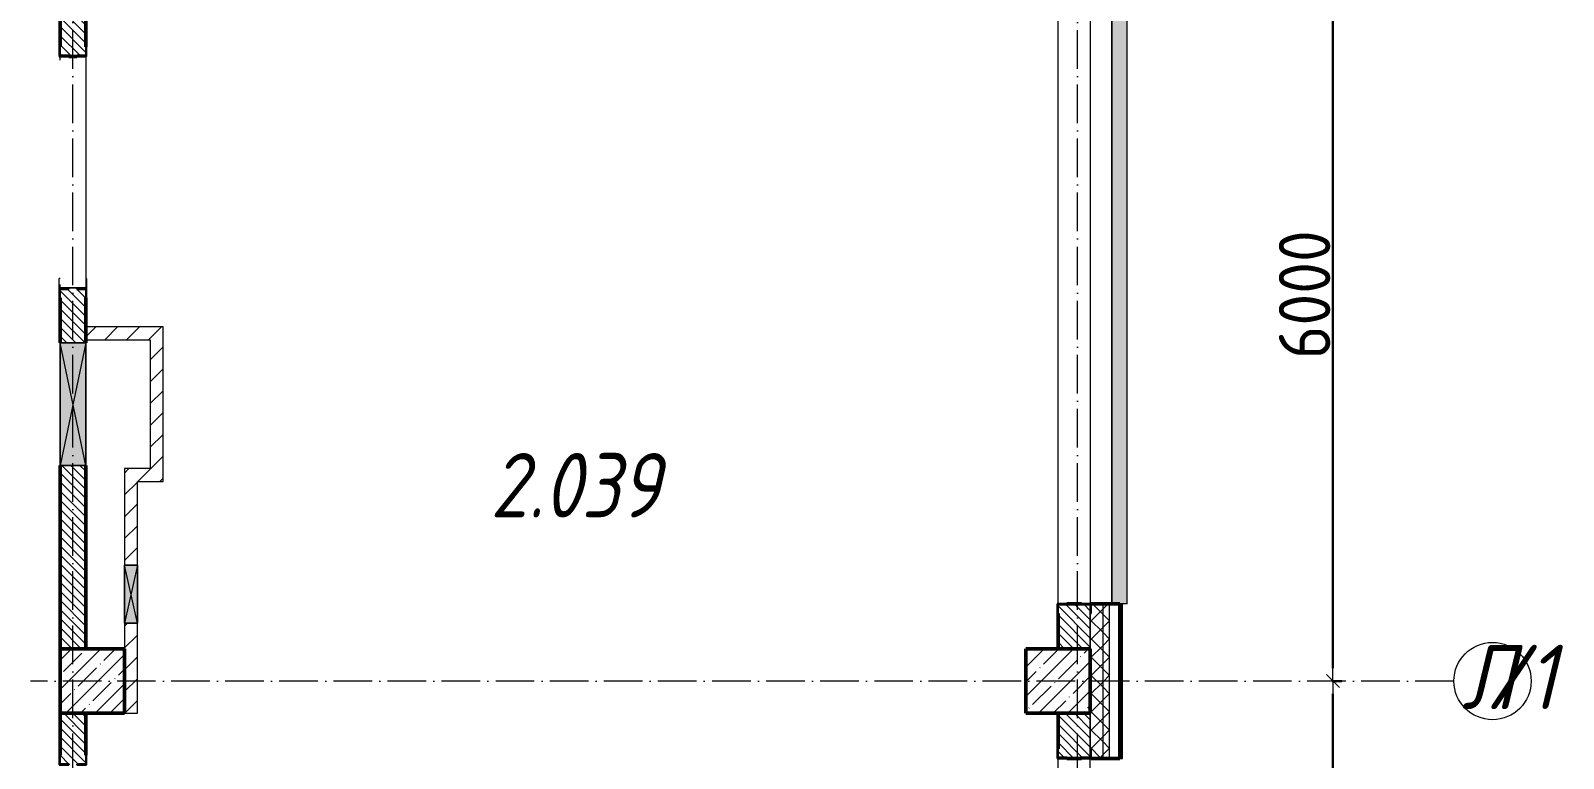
# Model space of a CAD drawing. Header units: millimetres. Extents: x -213536 to 1564669, y -45299 to 942238.
# Drawn here: x 637304 to 649207, y 590275 to 595925 of the extents above; entities that cross this region are included whole.
import ezdxf

# ---------------------------------------------------------------- set-up
doc = ezdxf.new("R2010")
doc.units = ezdxf.units.MM
doc.linetypes.add('50_200_ШТРИХ_1Т_ш5_п1_п1_', pattern=[700, 500, -100, 0, -100])
for name, color, linetype, lineweight in [('3.1) ЖБ окна 1.2 м', 102, 'Continuous', 30), ('A-____-____-DIMS', 7, 'Continuous', 9), ('A-DETL-GENF-OTLN', 7, 'Continuous', 9), ('A-GENM-____-MCUT', 7, 'Continuous', 25), ('A-GENM-____-OTLN', 7, 'Continuous', 9), ('A-GENM-____-OTLN-1', 7, 'Continuous', 25), ('A-GLAZ-____-OTLN', 7, 'Continuous', 9), ('A-WALL-____-MCUT-2', 7, 'Continuous', 50), ('A-WALL-____-MCUT-3', 7, 'Continuous', 9), ('A-WALL-____-OTLN', 7, 'Continuous', 9), ('A-WALL-____-PATT-1', 7, 'Continuous', 9), ('A-WALL-FNSH-MCUT-1', 7, 'Continuous', 9), ('I-WALL-____-OTLN', 7, 'Continuous', 9), ('S-COLS-____-MCUT', 7, 'Continuous', 50), ('S-COLS-____-OTLN', 7, 'Continuous', 9), ('S-GRID-____-IDEN', 7, 'Continuous', 9), ('S-GRID-____-OTLN-1', 7, '50_200_ШТРИХ_1Т_ш5_п1_п1_', 9), ('Марки помещений', 7, 'Continuous', 9)]:
    doc.layers.add(name, color=color, linetype=linetype, lineweight=lineweight)
doc.layers.add('A-GLAZ-____-OTLN-1', color=7, linetype='Continuous', lineweight=9, true_color=0xc0c0c0)
doc.styles.add('ISOCPEUR_I', font='isocpeui.ttf', dxfattribs={"width": 0.9, "height": 2.5})
doc.styles.add('ISOCPEUR_I_3', font='isocpeui.ttf', dxfattribs={"width": 0.85, "height": 2.2})
doc.styles.add('СПДС', font='isocpeur.ttf', dxfattribs={"width": 0.9})
doc.dimstyles.new('Размера А3', dxfattribs={"dimtxt": 200, "dimasz": 100, "dimexe": 70, "dimexo": 100, "dimgap": 20, "dimtad": 1, "dimdec": 0, "dimrnd": 10, "dimzin": 0, "dimdsep": 46, "dimtxsty": 'СПДС', "dimblk": 'ARROWHEAD_6', "dimcen": 1, "dimclrd": 256, "dimclre": 256, "dimclrt": 256, "dimazin": 0, "dimtfac": 1, "dimtdec": 0, "dimtmove": 2, "dimatfit": 3, "dimfxl": 1, "dimtolj": 1, "dimtzin": 0, "dimarcsym": 0})
pattern_1 = [(135, (544282.637, 571544.04), (-35.35534, -35.35534), [])]
pattern_2 = [(45, (544282.64, 571544.04), (-84.85281, 84.85281), [])]
pattern_3 = [(45, (544282.64, 571544.04), (-70.71068, 70.71068), []), (135, (544282.64, 571544.04), (-70.71068, -70.71068), [])]

# ---------------------------------------------------------------- blocks, each defined once
blk = doc.blocks.new('BSC_Колонна _Прямоугольная - 500х500-V32-АР1_План отверстий 2 этажа в осях 1-64_А-ГГ')
at = {"layer": 'S-COLS-____-OTLN'}
h = blk.add_hatch(dxfattribs=at)
h.set_pattern_fill('FP_61', color=256, style=0, pattern_type=2)
h.set_pattern_definition([(45, (-101000, -19331.04), (-114.04925, 114.04925), []), (45, (-100885.95, -19331.04), (-114.04925, 114.04925), [201.613, -40.323, 3.353, -36.97])])
h.paths.add_polyline_path([(-250, -250), (250, -250), (250, 250), (-250, 250)], flags=0)
at = {"layer": 'S-COLS-____-MCUT'}
for p, q in [((250, 250), (-250, 250)), ((-250, 250), (-250, -250)), ((250, -250), (250, 250)), ((-250, -250), (250, -250))]:
    blk.add_line(p, q, dxfattribs=at)
blk = doc.blocks.new('BSC_Колонна _Прямоугольная - 500х500-V33-АР1_План отверстий 2 этажа в осях 1-64_А-ГГ')
at = {"layer": 'S-COLS-____-OTLN'}
h = blk.add_hatch(dxfattribs=at)
h.set_pattern_fill('FP_62', color=256, style=0, pattern_type=2)
h.set_pattern_definition([(45, (-93500, -19331.04), (-114.04925, 114.04925), []), (45, (-93385.95, -19331.04), (-114.04925, 114.04925), [201.613, -40.323, 3.353, -36.97])])
h.paths.add_polyline_path([(-250, -250), (250, -250), (250, 250), (-250, 250)], flags=0)
at = {"layer": 'S-COLS-____-MCUT'}
for p, q in [((250, 250), (-250, 250)), ((-250, 250), (-250, -250)), ((250, -250), (250, 250)), ((-250, -250), (250, -250))]:
    blk.add_line(p, q, dxfattribs=at)
blk = doc.blocks.new('Фахверк_СКБ_Уголок - 250_2700-27497298-АР1_План отверстий 2 этажа в осях 1-64_А-ГГ')
at = {"layer": 'A-GENM-____-MCUT'}
for p, q in [((200, 181), (125, 181)), ((125, 181), (125, 106)), ((131, 106), (131, 175)), ((131, 175), (200, 175)), ((200, 175), (200, 181)), ((125, 106), (131, 106)), ((131, -6), (125, -6)), ((125, -6), (125, -81)), ((125, -81), (200, -81)), ((131, -75), (131, -6)), ((200, -75), (131, -75)), ((200, -81), (200, -75))]:
    blk.add_line(p, q, dxfattribs=at)
blk = doc.blocks.new('Фахверк_СКБ_Уголок - 200_3960-28268576-АР1_План отверстий 2 этажа в осях 1-64_А-ГГ')
at = {"layer": 'A-GENM-____-MCUT'}
for p, q in [((200, 156), (125, 156)), ((125, 156), (125, 81)), ((131, 81), (131, 150)), ((131, 150), (200, 150)), ((200, 150), (200, 156)), ((125, 81), (131, 81)), ((131, 19), (125, 19)), ((125, 19), (125, -56)), ((131, -50), (131, 19)), ((125, -56), (200, -56)), ((200, -50), (131, -50)), ((200, -56), (200, -50))]:
    blk.add_line(p, q, dxfattribs=at)
blk = doc.blocks.new('154_Стойка_СКБ_Уголок - СМ-2480_200-28346303-АР1_План отверстий 2 этажа в осях 1-64_А-ГГ')
at = {"layer": 'A-GENM-____-MCUT'}
for p, q in [((125, 156), (125, 81)), ((200, 156), (125, 156)), ((131, 81), (131, 150)), ((131, 150), (200, 150)), ((200, 150), (200, 156)), ((125, 81), (131, 81)), ((131, 19), (125, 19)), ((125, 19), (125, -56)), ((131, -50), (131, 19)), ((125, -56), (200, -56)), ((200, -50), (131, -50)), ((200, -56), (200, -50))]:
    blk.add_line(p, q, dxfattribs=at)
blk = doc.blocks.new('Стойка_Влож_Полоса боковая - Полоса-28213942-АР1_План отверстий 2 этажа в осях 1-64_А-ГГ')
at = {"layer": 'A-GENM-____-OTLN'}
for p, q in [((-5, 60), (0, 60)), ((-5, -60), (-5, 60)), ((0, 31), (0, -31)), ((0, -60), (-5, -60))]:
    blk.add_line(p, q, dxfattribs=at)
blk = doc.blocks.new('Стойка_Влож_Уголок_Опорный - Уголок-28213941-АР1_План отверстий 2 этажа в осях 1-64_А-ГГ')
at = {"layer": 'A-GENM-____-OTLN'}
for p, q in [((-212, -6), (-212, 0)), ((0, 0), (0, -6)), ((-212, -75), (-212, -6)), ((-212, -6), (-206, -6)), ((-212, -75), (-206, -75)), ((-6, -6), (0, -6)), ((-6, -75), (0, -75)), ((0, -6), (0, -75))]:
    blk.add_line(p, q, dxfattribs=at)
blk = doc.blocks.new('Отлив_СКБ - Отлив витража_120_НВФ-31885688-АР1_План отверстий 2 этажа в осях 1-64_А-ГГ')
at = {"layer": 'A-GLAZ-____-OTLN-1'}
for points in [[(4113, -2), (4800, -2), (4800, 0), (0, 0), (0, -2), (2345, -2)], [(4113, -120), (4800, -120), (4800, -2), (0, -2), (0, -120), (2345, -120)]]:
    blk.add_hatch(color=256, dxfattribs=at).paths.add_polyline_path(points, flags=0)
at = {"layer": 'A-GLAZ-____-OTLN'}
for p, q in [((0, 0), (4800, 0)), ((4800, -2), (0, -2)), ((0, -120), (0, -83)), ((4800, -83), (4800, -120)), ((0, -120), (4800, -120))]:
    blk.add_line(p, q, dxfattribs=at)
blk = doc.blocks.new('AR_Отверстие прямоугольное _в стене_ - AR_Отверстие прямоугольное _в стене__ОВ-36854413-АР1_План отверстий 2 этажа в осях 1-64_А-ГГ')
at = {"layer": 'A-GLAZ-____-OTLN'}
blk.add_hatch(color=256, dxfattribs=at).paths.add_polyline_path([(225, -50), (225, 50), (-225, 50), (-225, -50)], flags=0)
at = {"layer": 'A-DETL-GENF-OTLN'}
for p, q in [((-225, -50), (-225, 50)), ((-225, 50), (225, 50)), ((225, 50), (-225, -50)), ((-225, 50), (225, -50)), ((225, 50), (-225, 50)), ((-225, 50), (-225, -50)), ((225, 50), (225, -50)), ((225, -50), (225, 50)), ((225, -50), (-225, -50)), ((-225, -50), (225, -50))]:
    blk.add_line(p, q, dxfattribs=at)
blk = doc.blocks.new('AR_Отверстие прямоугольное _в стене__БезПР - AR_Отверстие прямоугольное _в стене__БезПР-36789241-АР1_План отверстий 2 этажа в осях 1-64_А-ГГ')
at = {"layer": 'A-GLAZ-____-OTLN'}
blk.add_hatch(color=256, dxfattribs=at).paths.add_polyline_path([(475, -100), (475, 100), (-475, 100), (-475, -100), (105, -100)], flags=0)
at = {"layer": 'A-DETL-GENF-OTLN'}
for p, q in [((-475, -100), (-475, 100)), ((-475, 100), (475, 100)), ((475, 100), (-475, -100)), ((-475, 100), (475, -100)), ((475, 100), (-475, 100)), ((-475, 100), (-475, -100)), ((475, 100), (475, -100)), ((475, -100), (475, 100)), ((475, -100), (-475, -100)), ((-475, -100), (475, -100))]:
    blk.add_line(p, q, dxfattribs=at)
at = {"layer": 'A-GLAZ-____-OTLN'}
blk.add_line((475, 100), (-475, 100), dxfattribs=at)
blk = doc.blocks.new('Ось сетки - Круг_Ø6_00__ISO-2_5_0_9K_-25732049-АР1_План отверстий 2 этажа в осях 1-64_А-ГГ')
at = {"layer": 'S-GRID-____-IDEN'}
blk.add_circle((0, 0), 3, dxfattribs=at)
blk = doc.blocks.new('ARROWHEAD_6')
at = {"color": 0, "linetype": 'Continuous'}
for p, q in [((0, 0), (-1, 0)), ((-0.5, -0.5), (0.5, 0.5))]:
    blk.add_line(p, q, dxfattribs=at)
blk = doc.blocks.new('*D5631')
at = {"layer": 'A-____-____-DIMS', "lineweight": -2, "transparency": 16777216}
for p, q in [((87537, 478347), (87613, 478347)), ((87543, 475447), (87543, 478247)), ((87537, 475347), (87613, 475347))]:
    blk.add_line(p, q, dxfattribs=at)
at = {"layer": 'Defpoints', "color": 0, "lineweight": 30, "transparency": 16777216}
for p in [(87437, 478347), (87543, 478347), (87437, 475347)]:
    blk.add_point(p, dxfattribs=at)
at = {"layer": 'A-____-____-DIMS', "lineweight": -2, "transparency": 16777216, "xscale": 100, "yscale": 100, "zscale": 100}
for p, rotation in [((87543, 478347), 90), ((87543, 475347), 270)]:
    blk.add_blockref('ARROWHEAD_6', p, dxfattribs=dict(at, rotation=rotation))
at = {"layer": 'A-____-____-DIMS', "transparency": 16777216, "insert": (87323, 476847), "char_height": 400, "attachment_point": 5, "rotation": 90, "style": 'СПДС'}
blk.add_mtext('\\A1;3000', dxfattribs=at)
blk = doc.blocks.new('*D5632')
at = {"layer": 'A-____-____-DIMS', "lineweight": -2, "transparency": 16777216}
for p, q in [((87537, 484347), (87613, 484347)), ((87543, 478447), (87543, 484247)), ((87537, 478347), (87613, 478347))]:
    blk.add_line(p, q, dxfattribs=at)
at = {"layer": 'Defpoints', "color": 0, "lineweight": 30, "transparency": 16777216}
for p in [(87437, 484347), (87543, 484347), (87437, 478347)]:
    blk.add_point(p, dxfattribs=at)
at = {"layer": 'A-____-____-DIMS', "lineweight": -2, "transparency": 16777216, "xscale": 100, "yscale": 100, "zscale": 100}
for p, rotation in [((87543, 484347), 90), ((87543, 478347), 270)]:
    blk.add_blockref('ARROWHEAD_6', p, dxfattribs=dict(at, rotation=rotation))
at = {"layer": 'A-____-____-DIMS', "transparency": 16777216, "insert": (87323, 481347), "char_height": 400, "attachment_point": 5, "rotation": 90, "style": 'СПДС'}
blk.add_mtext('\\A1;6000', dxfattribs=at)
blk = doc.blocks.new('2этаж')
at = {"layer": 'S-GRID-____-OTLN-1', "color": 251, "ltscale": 0.6, "true_color": 0x636466}
for p, q in [((77758.3, 454533.3), (77758.3, 508896.9)), ((85558.3, 454533.3), (85558.3, 508896.9)), ((88482.7, 478347), (77429.6, 478347))]:
    blk.add_line(p, q, dxfattribs=at)
at = {"layer": 'S-GRID-____-IDEN', "char_height": 500, "attachment_point": 1, "style": 'ISOCPEUR_I'}
for s, insert, width in [('\\fISOCPEUR|b0|i1|c204|p34|;\\W.9;Л', (88542.7, 478628.9), 223.671), ('/1', (88727.2, 478628.9), 346.329)]:
    blk.add_mtext(s, dxfattribs=dict(at, insert=insert, width=width))
at = {"layer": 'A-____-____-DIMS'}
for base, p1, p2, picture, middle in [((87542.6, 484347), (87436.5, 478347), (87436.5, 484347), '*D5632', (87322.6, 481347)), ((87542.6, 478347), (87436.5, 475347), (87436.5, 478347), '*D5631', (87322.6, 476847))]:
    dim = blk.add_linear_dim(base=base, p1=p1, p2=p2, angle=90, dimstyle='Размера А3', override={"dimtxt": 400}, dxfattribs=at)
    dim.commit()
    dim.dimension.update_dxf_attribs({"geometry": picture, "text_midpoint": middle})

msp = doc.modelspace()

# ---------------------------------------------------------------- hatches: boundary and pattern name
at = {"layer": 'A-WALL-____-PATT-1'}
h = msp.add_hatch(dxfattribs=at)
h.set_pattern_fill('FP_1', color=256, style=0, pattern_type=2)
h.set_pattern_definition(pattern_3)
h.paths.add_polyline_path([(645632.6, 569525.1), (645632.6, 570475.1), (645538.6, 570475.1), (645538.6, 570400.1), (645532.6, 570400.1), (645532.6, 569525.1)], flags=0)
h.paths.add_polyline_path([(645538.6, 572275.1), (645632.6, 572275.1), (645632.6, 573475.1), (645538.6, 573475.1), (645538.6, 573400.1), (645532.6, 573400.1), (645532.6, 572350.1), (645538.6, 572350.1), (645538.6, 572279.9)], flags=0)
h.paths.add_polyline_path([(645538.6, 575275.1), (645632.6, 575275.1), (645632.6, 576475.1), (645538.6, 576475.1), (645538.6, 576400.1), (645532.6, 576400.1), (645532.6, 575350.1), (645538.6, 575350.1), (645538.6, 575281.1)], flags=0)
h.paths.add_polyline_path([(645632.6, 578275.1), (645632.6, 579475.1), (645538.6, 579475.1), (645538.6, 579400.1), (645532.6, 579400.1), (645532.6, 578350.1), (645538.6, 578350.1), (645538.6, 578275.1)], flags=0)
h.paths.add_polyline_path([(645632.6, 581275.1), (645632.6, 582475.1), (645538.6, 582475.1), (645538.6, 582400.1), (645532.6, 582400.1), (645532.6, 581350.1), (645538.6, 581350.1), (645538.6, 581275.1)], flags=0)
h.paths.add_polyline_path([(645632.6, 584275.1), (645632.6, 585475.1), (645538.6, 585475.1), (645538.6, 585400.1), (645532.6, 585400.1), (645532.6, 584350.1), (645538.6, 584350.1), (645538.6, 584275.1)], flags=0)
h.paths.add_polyline_path([(645538.6, 587275.1), (645632.6, 587275.1), (645632.6, 588475.1), (645538.6, 588475.1), (645538.6, 588400.1), (645532.6, 588400.1), (645532.6, 587350.1), (645538.6, 587350.1), (645538.6, 587281.1)], flags=0)
h.paths.add_polyline_path([(645538.6, 590275.1), (645632.6, 590275.1), (645632.6, 591475.1), (645538.6, 591475.1), (645538.6, 591400.1), (645532.6, 591400.1), (645532.6, 590350.1), (645538.6, 590350.1), (645538.6, 590281.1)], flags=0)
h.paths.add_polyline_path([(645632.6, 596275.1), (645632.6, 597475.1), (645538.6, 597475.1), (645538.6, 597400.1), (645532.6, 597400.1), (645532.6, 596350.1), (645538.6, 596350.1), (645538.6, 596275.1)], flags=0)
h.paths.add_polyline_path([(645538.6, 599275.1), (645632.6, 599275.1), (645632.6, 600475.1), (645538.6, 600475.1), (645538.6, 600400.1), (645532.6, 600400.1), (645532.6, 599350.1), (645538.6, 599350.1), (645538.6, 599281.1)], flags=0)
h.paths.add_polyline_path([(645538.6, 602275.1), (645632.6, 602275.1), (645632.6, 603475.1), (645538.6, 603475.1), (645538.6, 603400.1), (645532.6, 603400.1), (645532.6, 602350.1), (645538.6, 602350.1), (645538.6, 602281.1)], flags=0)
h.paths.add_polyline_path([(645632.6, 605275.1), (645632.6, 606475.1), (645538.6, 606475.1), (645538.6, 606400.1), (645532.6, 606400.1), (645532.6, 605350.1), (645538.6, 605350.1), (645538.6, 605275.1)], flags=0)
h.paths.add_polyline_path([(645538.6, 608275.1), (645632.6, 608275.1), (645632.6, 609475.1), (645538.6, 609475.1), (645538.6, 609400.1), (645532.6, 609400.1), (645532.6, 608350.1), (645538.6, 608350.1), (645538.6, 608281.1)], flags=0)
h.paths.add_polyline_path([(645632.6, 611275.1), (645632.6, 612475.1), (645538.6, 612475.1), (645538.6, 612400.1), (645532.6, 612400.1), (645532.6, 611350.1), (645538.6, 611350.1), (645538.6, 611275.1)], flags=0)
h.paths.add_polyline_path([(645538.6, 617275.1), (645632.6, 617275.1), (645632.6, 618340.1), (645532.6, 618340.1), (645532.6, 617350.1), (645538.6, 617350.1), (645538.6, 617281.1)], flags=0)
h = msp.add_hatch(dxfattribs=at)
h.set_pattern_fill('FP_1', color=256, style=0, pattern_type=2)
h.set_pattern_definition(pattern_3)
h.paths.add_polyline_path([(645632.6, 569475.1), (645682.6, 569475.1), (645682.6, 570475.1), (645632.6, 570475.1), (645632.6, 569525.1)], flags=0)
h.paths.add_polyline_path([(645632.6, 572275.1), (645682.6, 572275.1), (645682.6, 573475.1), (645632.6, 573475.1), (645632.6, 572279.9)], flags=0)
h.paths.add_polyline_path([(645682.6, 575275.1), (645682.6, 576475.1), (645632.6, 576475.1), (645632.6, 575275.1)], flags=0)
h.paths.add_polyline_path([(645632.6, 578275.1), (645682.6, 578275.1), (645682.6, 579475.1), (645632.6, 579475.1), (645632.6, 578299.9)], flags=0)
h.paths.add_polyline_path([(645632.6, 581275.1), (645682.6, 581275.1), (645682.6, 582475.1), (645632.6, 582475.1), (645632.6, 581739.9)], flags=0)
h.paths.add_polyline_path([(645682.6, 584275.1), (645682.6, 585475.1), (645632.6, 585475.1), (645632.6, 584275.1)], flags=0)
h.paths.add_polyline_path([(645632.6, 587275.1), (645682.6, 587275.1), (645682.6, 588475.1), (645632.6, 588475.1), (645632.6, 587759.8)], flags=0)
h.paths.add_polyline_path([(645632.6, 590275.1), (645682.6, 590275.1), (645682.6, 591475.1), (645632.6, 591475.1), (645632.6, 591199.8)], flags=0)
h.paths.add_polyline_path([(645682.6, 596275.1), (645682.6, 597475.1), (645632.6, 597475.1), (645632.6, 596275.1)], flags=0)
h.paths.add_polyline_path([(645682.6, 599275.1), (645682.6, 600475.1), (645632.6, 600475.1), (645632.6, 599275.1)], flags=0)
h.paths.add_polyline_path([(645682.6, 602275.1), (645682.6, 603475.1), (645632.6, 603475.1), (645632.6, 602275.1)], flags=0)
h.paths.add_polyline_path([(645682.6, 605275.1), (645682.6, 606475.1), (645632.6, 606475.1), (645632.6, 605275.1)], flags=0)
h.paths.add_polyline_path([(645632.6, 608275.1), (645682.6, 608275.1), (645682.6, 609475.1), (645632.6, 609475.1), (645632.6, 608399.7)], flags=0)
h.paths.add_polyline_path([(645682.6, 611275.1), (645682.6, 612475.1), (645632.6, 612475.1), (645632.6, 611275.1)], flags=0)
h.paths.add_polyline_path([(645632.6, 617275.1), (645682.6, 617275.1), (645682.6, 618340.1), (645632.6, 618340.1), (645632.6, 617859.6)], flags=0)
h = msp.add_hatch(dxfattribs=at)
h.set_pattern_fill('FP_3', color=256, style=0, pattern_type=2)
h.set_pattern_definition([(45, (544282.64, 571544.04), (-85.53659, 85.53659), []), (45, (544339.66, 571544.04), (-85.53659, 85.53659), [])])
h.paths.add_polyline_path([(645762.6, 569375.1), (645782.6, 569375.1), (645782.6, 570475.1), (645762.6, 570475.1), (645762.6, 569395.1)], flags=0)
h.paths.add_polyline_path([(645782.6, 572275.1), (645782.6, 573475.1), (645762.6, 573475.1), (645762.6, 572275.1)], flags=0)
h.paths.add_polyline_path([(645782.6, 575275.1), (645782.6, 576475.1), (645762.6, 576475.1), (645762.6, 575275.1)], flags=0)
h.paths.add_polyline_path([(645782.6, 578275.1), (645782.6, 579475.1), (645762.6, 579475.1), (645762.6, 578275.1)], flags=0)
h.paths.add_polyline_path([(645762.6, 581275.1), (645782.6, 581275.1), (645782.6, 582475.1), (645762.6, 582475.1), (645762.6, 581739.9)], flags=0)
h.paths.add_polyline_path([(645762.6, 584275.1), (645782.6, 584275.1), (645782.6, 585475.1), (645762.6, 585475.1), (645762.6, 584319.9)], flags=0)
h.paths.add_polyline_path([(645762.6, 587275.1), (645782.6, 587275.1), (645782.6, 588475.1), (645762.6, 588475.1), (645762.6, 587759.8)], flags=0)
h.paths.add_polyline_path([(645762.6, 590275.1), (645782.6, 590275.1), (645782.6, 591475.1), (645762.6, 591475.1), (645762.6, 591199.8)], flags=0)
h.paths.add_polyline_path([(645782.6, 596275.1), (645782.6, 597475.1), (645762.6, 597475.1), (645762.6, 596275.1)], flags=0)
h.paths.add_polyline_path([(645762.6, 599275.1), (645782.6, 599275.1), (645782.6, 600475.1), (645762.6, 600475.1), (645762.6, 599799.8)], flags=0)
h.paths.add_polyline_path([(645762.6, 602275.1), (645782.6, 602275.1), (645782.6, 603475.1), (645762.6, 603475.1), (645762.6, 603239.7)], flags=0)
h.paths.add_polyline_path([(645762.6, 605275.1), (645782.6, 605275.1), (645782.6, 606475.1), (645762.6, 606475.1), (645762.6, 605819.7)], flags=0)
h.paths.add_polyline_path([(645782.6, 608275.1), (645782.6, 609475.1), (645762.6, 609475.1), (645762.6, 608275.1)], flags=0)
h.paths.add_polyline_path([(645762.6, 611275.1), (645782.6, 611275.1), (645782.6, 612475.1), (645762.6, 612475.1), (645762.6, 611839.7)], flags=0)
h.paths.add_polyline_path([(645782.6, 617275.1), (645782.6, 618340.1), (645762.6, 618340.1), (645762.6, 617275.1)], flags=0)
h = msp.add_hatch(dxfattribs=at)
h.set_pattern_fill('FP_6', color=256, style=0, pattern_type=2)
h.set_pattern_definition(pattern_1)
h.paths.add_polyline_path([(637732.6, 591125.1), (637732.6, 592550.1), (637532.6, 592550.1), (637532.6, 591125.1)], flags=0)
h.paths.add_polyline_path([(637532.6, 593500.1), (637732.6, 593500.1), (637732.6, 593919.1), (637663.6, 593919.1), (637663.6, 593925.1), (637601.6, 593925.1), (637601.6, 593919.1), (637532.6, 593919.1), (637532.6, 593850.1)], flags=0)
h.paths.add_polyline_path([(637663.6, 595725.1), (637663.6, 595731.1), (637732.6, 595731.1), (637732.6, 596325.1), (637532.6, 596325.1), (637532.6, 595731.1), (637601.6, 595731.1), (637601.6, 595725.1)], flags=0)
h.paths.add_polyline_path([(637532.6, 596525.1), (637732.6, 596525.1), (637732.6, 596625.1), (637532.6, 596625.1)], flags=0)
h = msp.add_hatch(dxfattribs=at)
h.set_pattern_fill('FP_6', color=256, style=0, pattern_type=2)
h.set_pattern_definition(pattern_1)
h.paths.add_polyline_path([(645282.6, 591125.1), (645532.6, 591125.1), (645532.6, 591469.1), (645463.6, 591469.1), (645463.6, 591475.1), (645351.6, 591475.1), (645351.6, 591469.1), (645282.6, 591469.1), (645282.6, 591199.8)], flags=0)
h.paths.add_polyline_path([(645463.6, 596275.1), (645463.6, 596281.1), (645532.6, 596281.1), (645532.6, 596625.1), (645282.6, 596625.1), (645282.6, 596281.1), (645351.6, 596281.1), (645351.6, 596275.1)], flags=0)
h = msp.add_hatch(dxfattribs=at)
h.set_pattern_fill('FP_4', color=256, style=0, pattern_type=2)
h.set_pattern_definition(pattern_2)
h.paths.add_polyline_path([(638232.6, 593525.1), (638332.6, 593525.1), (638332.6, 593625.1), (637732.6, 593625.1), (637732.6, 593525.1), (637944.6, 593525.1)], flags=0)
h = msp.add_hatch(dxfattribs=at)
h.set_pattern_fill('FP_4', color=256, style=0, pattern_type=2)
h.set_pattern_definition(pattern_2)
h.paths.add_polyline_path([(638332.6, 592525.1), (638332.6, 593525.1), (638232.6, 593525.1), (638232.6, 592525.1)], flags=0)
h = msp.add_hatch(dxfattribs=at)
h.set_pattern_fill('FP_4', color=256, style=0, pattern_type=2)
h.set_pattern_definition(pattern_2)
h.paths.add_polyline_path([(638132.6, 592425.1), (638332.6, 592425.1), (638332.6, 592525.1), (638032.6, 592525.1), (638032.6, 592425.1)], flags=0)
h = msp.add_hatch(dxfattribs=at)
h.set_pattern_fill('FP_4', color=256, style=0, pattern_type=2)
h.set_pattern_definition(pattern_2)
h.paths.add_polyline_path([(638132.6, 590625.1), (638132.6, 591325.1), (638032.6, 591325.1), (638032.6, 590625.1)], flags=0)
h.paths.add_polyline_path([(638132.6, 591775.1), (638132.6, 592425.1), (638032.6, 592425.1), (638032.6, 591775.1)], flags=0)
h = msp.add_hatch(dxfattribs=at)
h.set_pattern_fill('FP_6', color=256, style=0, pattern_type=2)
h.set_pattern_definition(pattern_1)
h.paths.add_polyline_path([(637732.6, 588125.1), (637732.6, 588519.1), (637663.6, 588519.1), (637663.6, 588525.1), (637601.6, 588525.1), (637601.6, 588519.1), (637532.6, 588519.1), (637532.6, 588125.1), (637692.6, 588125.1)], flags=0)
h.paths.add_polyline_path([(637601.6, 590225.1), (637663.6, 590225.1), (637663.6, 590231.1), (637732.6, 590231.1), (637732.6, 590625.1), (637532.6, 590625.1), (637532.6, 590231.1), (637601.6, 590231.1)], flags=0)
h = msp.add_hatch(dxfattribs=at)
h.set_pattern_fill('FP_6', color=256, style=0, pattern_type=2)
h.set_pattern_definition(pattern_1)
h.paths.add_polyline_path([(645532.6, 588125.1), (645532.6, 588469.1), (645463.6, 588469.1), (645463.6, 588475.1), (645351.6, 588475.1), (645351.6, 588469.1), (645282.6, 588469.1), (645282.6, 588125.1), (645463.6, 588125.1)], flags=0)
h.paths.add_polyline_path([(645463.6, 590275.1), (645463.6, 590281.1), (645532.6, 590281.1), (645532.6, 590625.1), (645282.6, 590625.1), (645282.6, 590281.1), (645351.6, 590281.1), (645351.6, 590275.1)], flags=0)

# ---------------------------------------------------------------- linework, layer by layer
at = {"layer": 'A-WALL-____-MCUT-2'}
for p, q in [((637532.6, 596325.1), (637532.6, 595800.1)), ((637732.6, 595800.1), (637732.6, 596325.1)), ((637601.6, 595725.1), (637663.6, 595725.1)), ((637532.6, 593850.1), (637532.6, 593500.1)), ((637732.6, 593500.1), (637732.6, 593850.1)), ((637532.6, 592550.1), (637532.6, 591125.1)), ((637732.6, 591125.1), (637732.6, 592550.1)), ((645463.6, 591475.1), (645351.6, 591475.1)), ((645762.6, 591475.1), (645538.6, 591475.1)), ((645762.6, 590275.1), (645762.6, 591475.1)), ((645282.6, 591400.1), (645282.6, 591125.1)), ((637532.6, 590625.1), (637532.6, 590300.1)), ((637732.6, 590300.1), (637732.6, 590625.1)), ((645282.6, 590625.1), (645282.6, 590350.1)), ((645351.6, 590275.1), (645463.6, 590275.1)), ((645538.6, 590275.1), (645762.6, 590275.1))]:
    msp.add_line(p, q, dxfattribs=at)
at = {"layer": 'A-WALL-____-MCUT-3'}
for p, q in [((645632.6, 590275.1), (645632.6, 591475.1)), ((645682.6, 590275.1), (645682.6, 591475.1)), ((645532.6, 591125.1), (645532.6, 591400.1)), ((645532.6, 591400.1), (645532.6, 591125.1)), ((645532.6, 590350.1), (645532.6, 590625.1)), ((645532.6, 590625.1), (645532.6, 590350.1))]:
    msp.add_line(p, q, dxfattribs=at)
at = {"layer": 'A-WALL-____-OTLN'}
for p, q in [((645282.6, 591475.1), (645282.6, 596275.1)), ((645532.6, 596275.1), (645532.6, 591475.1)), ((645282.6, 588475.1), (645282.6, 590275.1)), ((645532.6, 588475.1), (645532.6, 590275.1))]:
    msp.add_line(p, q, dxfattribs=at)
at = {"layer": 'A-WALL-FNSH-MCUT-1'}
for p, q in [((638332.6, 593625.1), (637732.6, 593625.1)), ((638332.6, 592425.1), (638332.6, 593625.1)), ((637732.6, 593525.1), (638232.6, 593525.1)), ((638232.6, 593525.1), (638232.6, 592525.1)), ((638232.6, 592525.1), (638032.6, 592525.1)), ((638032.6, 592525.1), (638032.6, 591775.1)), ((638132.6, 592425.1), (638332.6, 592425.1)), ((638132.6, 591775.1), (638132.6, 592425.1)), ((645782.6, 591475.1), (645762.6, 591475.1)), ((645762.6, 591475.1), (645762.6, 590275.1)), ((645782.6, 590275.1), (645782.6, 591475.1)), ((638032.6, 591325.1), (638032.6, 591125.1)), ((638132.6, 590625.1), (638132.6, 591325.1)), ((638032.6, 590625.1), (638132.6, 590625.1)), ((645762.6, 590275.1), (645782.6, 590275.1))]:
    msp.add_line(p, q, dxfattribs=at)
at = {"layer": 'I-WALL-____-OTLN'}
for p, q in [((637532.6, 595695.1), (637532.6, 595725.1)), ((637732.6, 595725.1), (637732.6, 593925.1)), ((637532.6, 593925.1), (637532.6, 593955.1))]:
    msp.add_line(p, q, dxfattribs=at)

# ---------------------------------------------------------------- block references
at = {"layer": '3.1) ЖБ окна 1.2 м'}
msp.add_blockref('2этаж', (559874.3, 112528.1), dxfattribs=at)
at = {"layer": 'A-GENM-____-OTLN'}
for name, p, rotation in [('Стойка_Влож_Уголок_Опорный - Уголок-28213941-АР1_План отверстий 2 этажа в осях 1-64_А-ГГ', (637526.6, 593925.1), 180), ('Стойка_Влож_Полоса боковая - Полоса-28213942-АР1_План отверстий 2 этажа в осях 1-64_А-ГГ', (637632.6, 593925.1), 269.9999999999999)]:
    msp.add_blockref(name, p, dxfattribs=dict(at, rotation=rotation))
at = {"layer": 'A-GENM-____-OTLN-1'}
for name, p, rotation in [('Фахверк_СКБ_Уголок - 200_3960-28268576-АР1_План отверстий 2 этажа в осях 1-64_А-ГГ', (637682.6, 595600.1), 89.9999999999999), ('154_Стойка_СКБ_Уголок - СМ-2480_200-28346303-АР1_План отверстий 2 этажа в осях 1-64_А-ГГ', (637582.6, 594050.1), 269.9999999999999), ('Фахверк_СКБ_Уголок - 250_2700-27497298-АР1_План отверстий 2 этажа в осях 1-64_А-ГГ', (645357.6, 591600.1), 269.9999999999999), ('Фахверк_СКБ_Уголок - 200_3960-28268576-АР1_План отверстий 2 этажа в осях 1-64_А-ГГ', (637682.6, 590100.1), 89.9999999999999), ('Фахверк_СКБ_Уголок - 250_2700-27497298-АР1_План отверстий 2 этажа в осях 1-64_А-ГГ', (645457.6, 590150.1), 89.9999999999999)]:
    msp.add_blockref(name, p, dxfattribs=dict(at, rotation=rotation))
at = {"layer": 'A-GLAZ-____-OTLN'}
for name, p, rotation in [('Отлив_СКБ - Отлив витража_120_НВФ-31885688-АР1_План отверстий 2 этажа в осях 1-64_А-ГГ', (645699.6, 591475.1), 90), ('AR_Отверстие прямоугольное _в стене__БезПР - AR_Отверстие прямоугольное _в стене__БезПР-36789241-АР1_План отверстий 2 этажа в осях 1-64_А-ГГ', (637632.6, 593025.1), 269.9999999999999), ('AR_Отверстие прямоугольное _в стене_ - AR_Отверстие прямоугольное _в стене__ОВ-36854413-АР1_План отверстий 2 этажа в осях 1-64_А-ГГ', (638082.6, 591550.1), 270)]:
    msp.add_blockref(name, p, dxfattribs=dict(at, rotation=rotation))
at = {"layer": 'S-COLS-____-OTLN'}
for name, p in [('BSC_Колонна _Прямоугольная - 500х500-V33-АР1_План отверстий 2 этажа в осях 1-64_А-ГГ', (637782.6, 590875.1)), ('BSC_Колонна _Прямоугольная - 500х500-V32-АР1_План отверстий 2 этажа в осях 1-64_А-ГГ', (645282.6, 590875.1))]:
    msp.add_blockref(name, p, dxfattribs=at)
at = {"layer": 'S-GRID-____-IDEN', "xscale": 99.99999999999993, "yscale": 99.99999999999993, "zscale": 99.99999999999993, "rotation": 89.99999999999982}
msp.add_blockref('Ось сетки - Круг_Ø6_00__ISO-2_5_0_9K_-25732049-АР1_План отверстий 2 этажа в осях 1-64_А-ГГ', (648657, 590875.1), dxfattribs=at)

# ---------------------------------------------------------------- texts
at = {"layer": 'Марки помещений', "insert": (640873.3, 592645.7), "char_height": 500, "width": 785.654, "attachment_point": 1, "style": 'ISOCPEUR_I_3'}
msp.add_mtext('2.039', dxfattribs=at)

doc.saveas('drawing.dxf')
